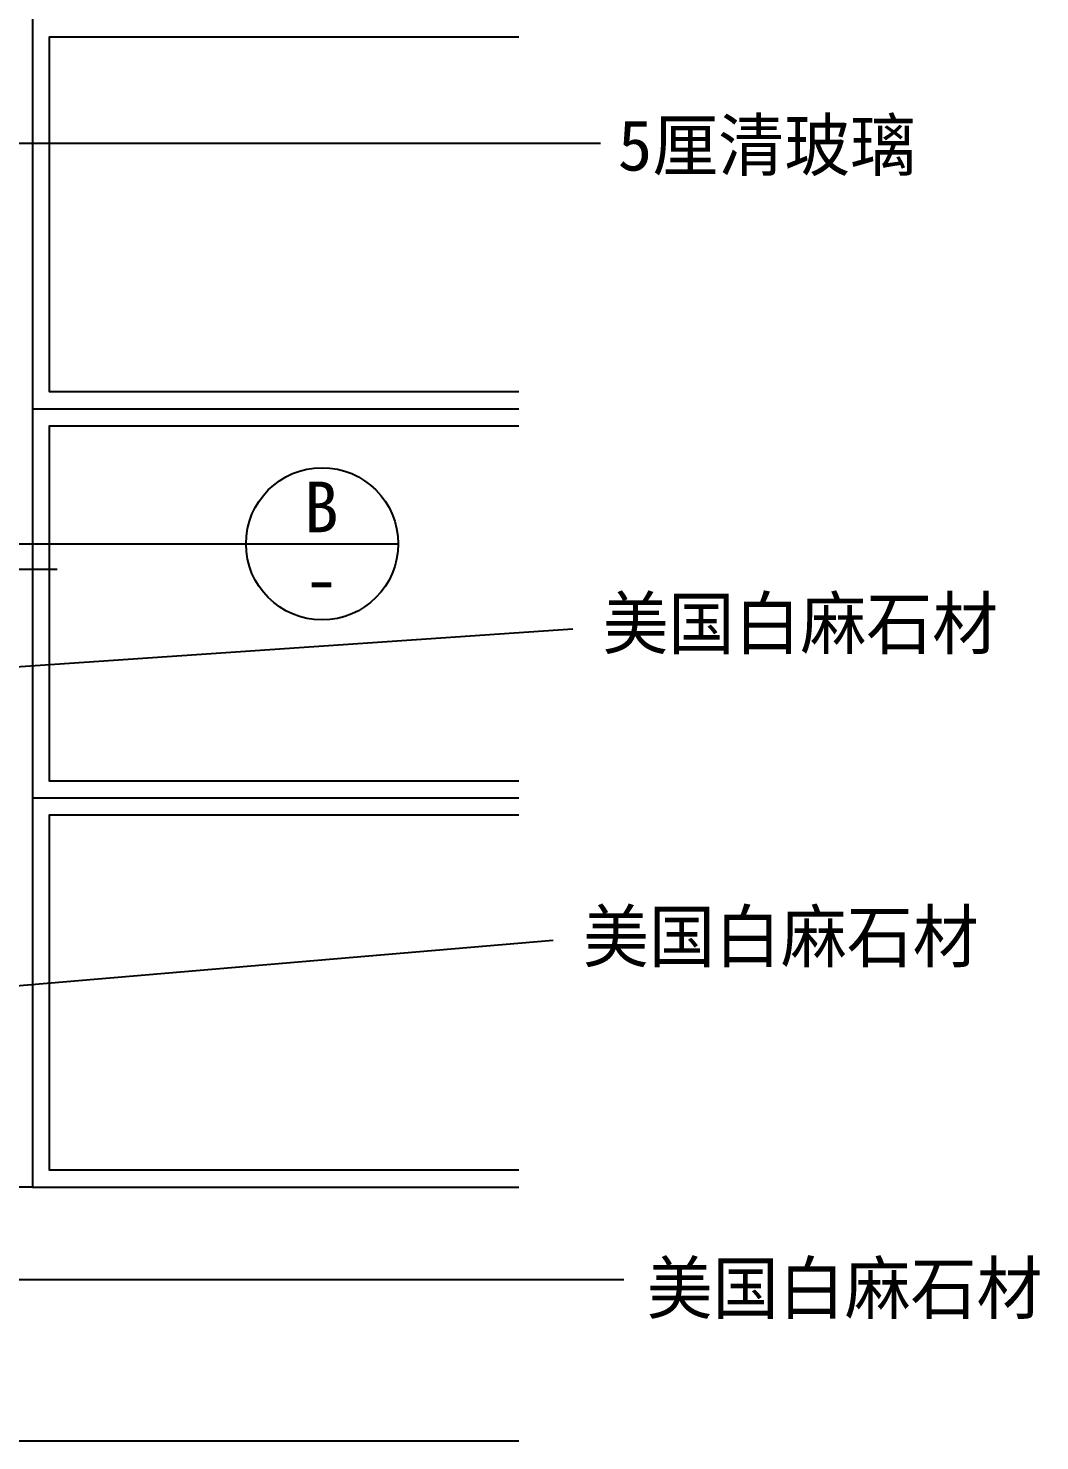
# Model space of a CAD drawing. Header units: metres. Extents: x 186 to 5383, y 145 to 6983.
# Drawn here: x 2389 to 3586, y 3556 to 5226 of the extents above; entities that cross this region are included whole.
import ezdxf

# ---------------------------------------------------------------- set-up
doc = ezdxf.new("R2010")
doc.units = ezdxf.units.M
for name, color, linetype in [('2', 2, 'Continuous'), ('3', 3, 'Continuous'), ('4', 4, 'Continuous'), ('DIM', 3, 'Continuous'), ('TEXT', 3, 'Continuous')]:
    doc.layers.add(name, color=color, linetype=linetype)
doc.dimstyles.get("Standard").update_dxf_attribs({"dimtxt": 2.5, "dimasz": 2.5, "dimexe": 1.25, "dimexo": 0.625, "dimtad": 1, "dimcen": 2.5, "dimazin": 3, "dimtfac": 1, "dimtmove": 0, "dimatfit": 3})

msp = doc.modelspace()

# ---------------------------------------------------------------- linework, layer by layer
at = {"layer": '2'}
msp.add_line((668.72, 3555.62), (2969.56, 3555.62), dxfattribs=at)
at = {"layer": '3'}
for points in [[(2969.56, 4795.62), (2414.14, 4795.62), (2414.14, 5215.62), (2969.56, 5215.62)], [(2969.56, 4335.62), (2414.14, 4335.62), (2414.14, 4755.62), (2969.56, 4755.62)], [(2969.56, 3875.62), (2414.14, 3875.62), (2414.14, 4295.62), (2969.56, 4295.62)]]:
    msp.add_lwpolyline(points, dxfattribs=at)
at = {"layer": '4'}
for p, q in [((2394.14, 4775.62), (2969.56, 4775.62)), ((2394.14, 4315.62), (2969.56, 4315.62)), ((2394.14, 3855.62), (2969.56, 3855.62))]:
    msp.add_line(p, q, dxfattribs=at)
msp.add_lwpolyline([(1877.62, 6155.62), (2394.14, 6155.62), (2394.14, 3855.62), (1194.14, 3855.62), (1194.14, 6155.62), (1710.66, 6155.62)], dxfattribs=at)
at = {"layer": 'DIM'}
msp.add_line((2208.64, 4616.08), (2646.72, 4616.08), dxfattribs=at)
for points in [[(2646.72, 4616.08), (2826.72, 4616.08)], [(2229.42, 4586.08), (2423.48, 4586.08)]]:
    msp.add_lwpolyline(points, dxfattribs=at)
msp.add_circle((2736.72, 4616.08), 90, dxfattribs=at)

# ---------------------------------------------------------------- texts
for s, p in [('B', (2715.33, 4629.68)), ('-', (2715.63, 4544.67))]:
    msp.add_text(s, height=60, dxfattribs=at).set_placement(p)
at = {"layer": 'TEXT'}
for s, p in [('5厘清玻璃', (3086.49, 5057.35)), ('美国白麻石材', (3068.41, 4492.06)), ('美国白麻石材', (3045.28, 4121.82)), ('美国白麻石材', (3120.77, 3706.06))]:
    msp.add_text(s, height=60, dxfattribs=at).set_placement(p)

# ---------------------------------------------------------------- leaders
at = {"layer": 'DIM'}
for points in [[(2011.7, 5089.72), (3065.9, 5089.72)], [(1794.14, 4431.05), (3033.23, 4515.57)], [(2244.14, 4082.43), (3010.1, 4147.45)], [(2106.8, 3746.25), (3093.5, 3746.25)]]:
    msp.add_leader(points, dimstyle='Standard', dxfattribs=at)

doc.saveas('drawing.dxf')
